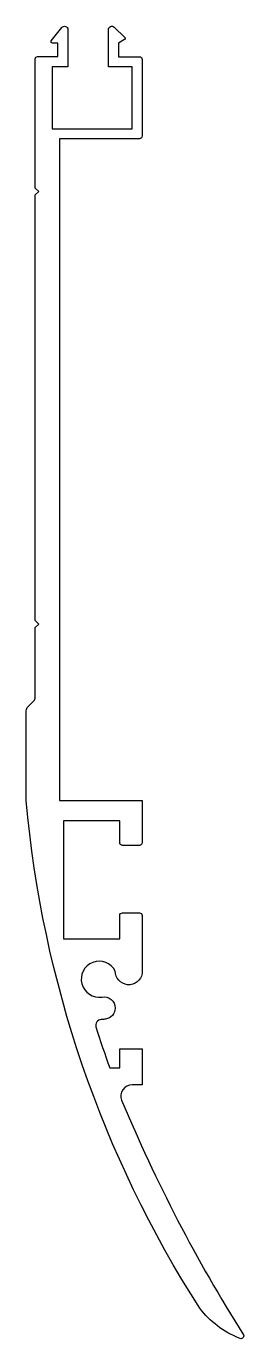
# Model space of a CAD drawing. Extents: x 761 to 780, y -175 to -58.
import ezdxf

# ---------------------------------------------------------------- set-up
doc = ezdxf.new("R2010")
doc.units = 0
doc.header["$LTSCALE"] = 15
doc.layers.get('0').update_dxf_attribs({"linetype": 'CONTINUOUS'})

msp = doc.modelspace()

# ---------------------------------------------------------------- linework, layer by layer
msp.add_lwpolyline([(763.37, -59.9, -0.626277), (763.27, -59.71), (764.21, -58.52, -0.711768), (764.75, -58.7), (764.75, -62.02), (763.35, -62.02), (763.35, -67.52), (770.45, -67.52), (770.45, -62.02), (768.35, -62.02), (768.35, -58.7, -0.660253), (768.85, -58.49), (769.81, -59.4, -0.508841), (769.78, -59.59), (769.25, -59.9), (769.25, -61.12), (771.1, -61.12, -0.414214), (771.35, -61.37), (771.35, -68.17, -0.414214), (771.1, -68.42), (763.99, -68.42), (763.99, -127.3), (771.35, -127.3), (771.35, -131.05, -0.414214), (771.1, -131.3), (769.6, -131.3, -0.414214), (769.35, -131.05), (769.35, -129.1), (764.35, -129.1), (764.35, -139.6), (769.35, -139.6), (769.35, -137.55, -0.414214), (769.6, -137.3), (771.1, -137.3, -0.414214), (771.35, -137.55), (771.35, -142.7, -0.923282), (768.96, -142.48, 1.960351), (767.78, -144.79, -0.460212), (768.94, -145.77, -0.369664), (768.09, -146.76, -0.027526), (767.7, -146.8, 0.491198), (767.24, -147.45, 0.010236), (768.46, -151.1), (769.35, -151.1), (769.35, -149.4), (771.35, -149.4), (771.35, -152.6), (770.46, -152.6, 0.528308), (769.52, -153.97, 0.042334), (780.36, -174.86, -0.747822), (779.97, -175.15, -0.136293), (776.47, -172.49, -0.121106), (761.05, -127.3), (761.05, -119.31, -0.198912), (761.19, -118.96), (761.7, -118.45, 0.198912), (761.85, -118.1), (761.85, -111.9), (762.15, -111.6), (761.85, -111.3), (761.85, -73.4), (762.15, -73.1), (761.85, -72.8), (761.85, -61.3, -0.414214), (762.05, -61.1), (763.85, -61.1), (763.85, -59.9)], format="xyb", close=True)

doc.saveas('drawing.dxf')
